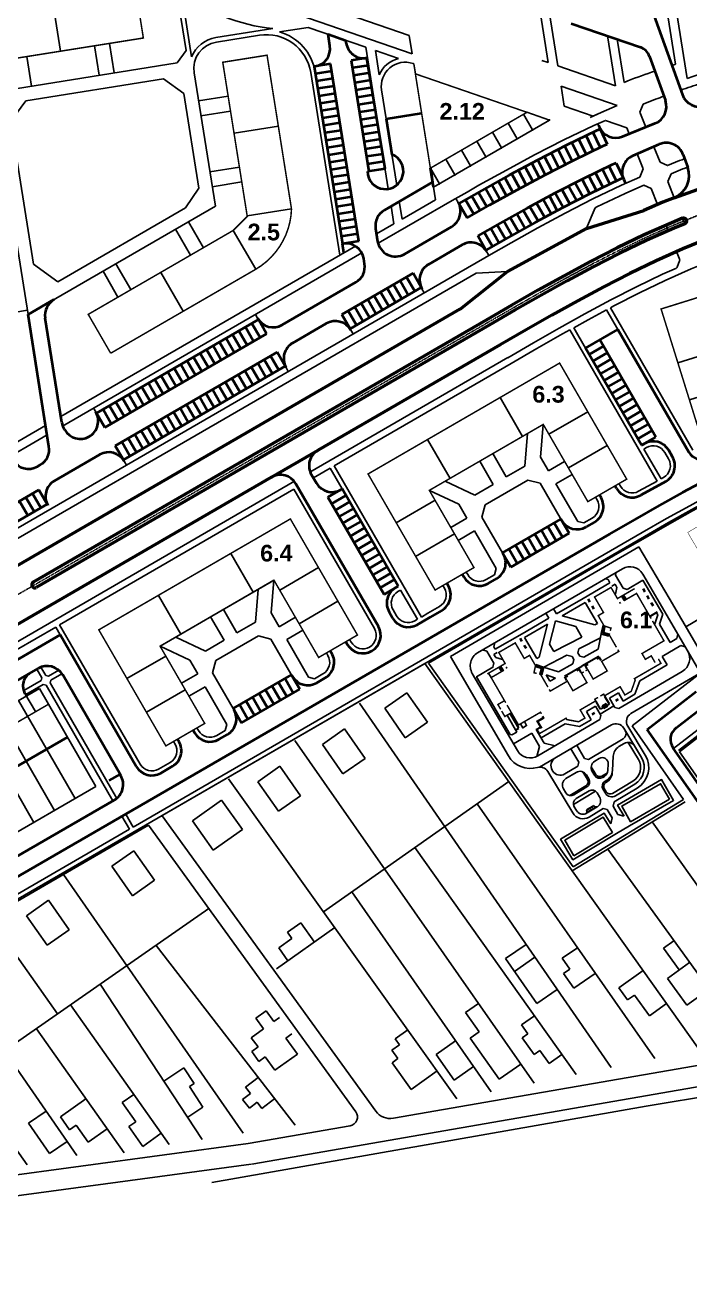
# Model space of a CAD drawing. Header units: millimetres. Extents: x 85680 to 1644304, y -104706 to 909689.
# Drawn here: x 535069 to 757393, y -17186 to 401400 of the extents above; entities that cross this region are included whole.
import ezdxf

# ---------------------------------------------------------------- set-up
doc = ezdxf.new("R2010")
doc.units = ezdxf.units.MM
doc.linetypes.add('DASHED', pattern=[5.5, 4, -1.5])
for name, color, linetype in [('axes', 40, 'DASHED'), ('expl', 7, 'Continuous'), ('new building', 7, 'Continuous'), ('urban planing', 243, 'Continuous')]:
    doc.layers.add(name, color=color, linetype=linetype)
doc.layers.add('road', color=252, linetype='Continuous', lineweight=40)
doc.layers.add('street', color=7, linetype='Continuous', lineweight=50)
doc.styles.add('ПЛОЩАДЬ', font='arialbd.ttf')
doc.linetypes.add('FENCELINE2', pattern='A,0.25,-0.1,[132,ltypeshp.shx,S=0.1,R=0,X=-0.1,Y=0],-0.1,1', length=1.45)

msp = doc.modelspace()

# ---------------------------------------------------------------- linework, layer by layer
at = {"layer": 'axes', "ltscale": 0.0001}
msp.add_line((689716, 301969, 0), (402007, 135553, 0), dxfattribs=at)
at = {"layer": 'axes', "ltscale": 0.0001, "elevation": 0, "flags": 128}
msp.add_lwpolyline([(1079750, 213530), (1074151, 221816), (1068511, 230074), (1062789, 238274), (1056944, 246388), (1050938, 254384), (1044734, 262226), (1038298, 269879), (1031598, 277302, 0.3007138), (760950, 338179), (751674, 334444), (742535, 330387), (733521, 326058), (724618, 321504), (715808, 316774), (707069, 311912), (698380, 306962), (689716, 301969)], format="xyb", dxfattribs=at)
at = {"layer": 'new building'}
for p, q in [((546978, 392675, 0), (544622, 407488, 0)), ((671609, 347236, 0), (710388, 369667, 0)), ((696568, 368604, 0), (699572, 363410, 0)), ((701761, 371608, 0), (704765, 366415, 0)), ((702877, 372254, 0), (710388, 369667, 0)), ((619761, 367625, 0), (604948, 365268, 0)), ((691374, 365600, 0), (694378, 360406, 0)), ((686180, 362596, 0), (689184, 357402, 0)), ((675793, 356588, 0), (678797, 351394, 0)), ((680986, 359592, 0), (683990, 354398, 0)), ((670599, 353583, 0), (673603, 348390, 0)), ((624160, 339973, 0), (609347, 337616, 0)), ((612182, 319794, 0), (604672, 332778, 0)), ((587945, 305774, 0), (580434, 318759, 0)), ((767659, 293060, 0), (753340, 288594, 0)), ((701411, 263969, 0), (693901, 276953, 0)), ((723223, 272195, 0), (710239, 264685, 0)), ((677174, 249949, 0), (669663, 262934, 0)), ((716748, 253432, 0), (729732, 260942, 0)), ((753850, 158601, 0), (868893, 247831, 0)), ((672151, 242654, 0), (659167, 235144, 0)), ((665676, 223891, 0), (678660, 231401, 0)), ((733677, 225679, 0), (499302, 90112, 0)), ((611386, 211897, 0), (603876, 224881, 0)), ((633198, 220123, 0), (620214, 212613, 0)), ((618311, 215902, 0), (580224, 193872, 0)), ((587149, 197877, 0), (579638, 210862, 0)), ((626723, 201360, 0), (639707, 208870, 0)), ((582126, 190582, 0), (569142, 183072, 0)), ((668796, 188150, 0), (580883, 137300, 0)), ((668796, 188150, 0), (760483, 59108, 0)), ((690923, 183389, 0), (690064, 184874, 0)), ((539862, 179767, 0), (371954, 82646, 0)), ((538538, 172070, 0), (535033, 178130, 0)), ((558788, 147047, 0), (539862, 179767, 0)), ((575651, 171819, 0), (588635, 179329, 0)), ((655349, 173137, 0), (662729, 178287, 0)), ((662729, 178287, 0), (669596, 168447, 0)), ((544938, 139036, 0), (526012, 171756, 0)), ((551863, 143041, 0), (532937, 175762, 0)), ((646845, 174876, 0), (731089, 53141, 0)), ((655349, 173137, 0), (662216, 163296, 0)), ((538013, 135030, 0), (519087, 167751, 0)), ((662216, 163296, 0), (669596, 168447, 0)), ((727314, 171225, 0), (727617, 170707, 0)), ((634503, 161079, 0), (641883, 166230, 0)), ((641883, 166230, 0), (648751, 156389, 0)), ((625238, 162378, 0), (705263, 47898, 0)), ((634503, 161079, 0), (641370, 151239, 0)), ((641370, 151239, 0), (648751, 156389, 0)), ((811436, 76394, 0), (753850, 158601, 0)), ((612914, 148592, 0), (620294, 153742, 0)), ((620294, 153742, 0), (627162, 143902, 0)), ((558788, 147047, 0), (489538, 106991, 0)), ((603099, 149572, 0), (679474, 42663, 0)), ((612914, 148592, 0), (619781, 138751, 0)), ((634819, 105171, 0), (696870, 148638, 0)), ((600801, 142467, 0), (591019, 135517, 0)), ((600801, 142467, 0), (607752, 132685, 0)), ((619781, 138751, 0), (627162, 143902, 0)), ((686236, 141189, 0), (745623, 56091, 0)), ((718035, 118850, 0), (755744, 141831, 0)), ((576348, 134099, 0), (498440, 89036, 0)), ((645677, 38364, 0), (576348, 134099, 0)), ((652332, 38552, 0), (580906, 137182, 0)), ((591019, 135517, 0), (597969, 125735, 0)), ((744789, 135154, 0), (790799, 70234, 0)), ((607752, 132685, 0), (597969, 125735, 0)), ((665398, 126591, 0), (719378, 50763, 0)), ((729890, 126075, 0), (776077, 62273, 0)), ((564084, 120347, 0), (571464, 125498, 0)), ((571464, 125498, 0), (578332, 115657, 0)), ((547880, 117633, 0), (607955, 31206, 0)), ((564084, 120347, 0), (570951, 110507, 0)), ((570951, 110507, 0), (578332, 115657, 0)), ((535546, 103840, 0), (542926, 108991, 0)), ((542926, 108991, 0), (549794, 99150, 0)), ((644346, 111845, 0), (690887, 44979, 0)), ((522777, 54915, 0), (596554, 106198, 0)), ((523122, 103312, 0), (545936, 71013, 0)), ((535546, 103840, 0), (542413, 94000, 0)), ((622838, 98315, 0), (627249, 101452, 0)), ((631813, 95032, 0), (627249, 101452, 0)), ((542413, 94000, 0), (549794, 99150, 0)), ((619173, 86046, 0), (638611, 99864, 0)), ((624316, 96237, 0), (622838, 98315, 0)), ((578875, 93909, 0), (625394, 33910, 0)), ((619905, 93101, 0), (624316, 96237, 0)), ((622991, 88760, 0), (619905, 93101, 0)), ((695757, 89494, 0), (702637, 94255, 0)), ((714712, 89632, 0), (719758, 93154, 0)), ((748599, 92979, 0), (752044, 95472, 0)), ((748599, 92979, 0), (753829, 85755, 0)), ((695757, 89494, 0), (706162, 74457, 0)), ((698695, 85247, 0), (705575, 90009, 0)), ((714712, 89632, 0), (717232, 86022, 0)), ((749884, 82899, 0), (757274, 88248, 0)), ((715135, 84559, 0), (717232, 86022, 0)), ((715135, 84559, 0), (718607, 79584, 0)), ((718607, 79584, 0), (725750, 84568, 0)), ((733601, 79792, 0), (741699, 85545, 0)), ((560185, 80918, 0), (594333, 29093, 0)), ((733601, 79792, 0), (736526, 75675, 0)), ((749884, 82899, 0), (756385, 73919, 0)), ((706162, 74457, 0), (713042, 79218, 0)), ((736526, 75675, 0), (738868, 77339, 0)), ((738868, 77339, 0), (743811, 70382, 0)), ((756385, 73919, 0), (763774, 79268, 0)), ((550325, 74064, 0), (583299, 27382, 0)), ((612203, 69592, 0), (615659, 72094, 0)), ((618248, 68519, 0), (615659, 72094, 0)), ((682372, 71501, 0), (686666, 74502, 0)), ((682372, 71501, 0), (686889, 65039, 0)), ((743811, 70382, 0), (749567, 74472, 0)), ((614793, 66017, 0), (612203, 69592, 0)), ((618248, 68519, 0), (620126, 69879, 0)), ((701111, 67355, 0), (705395, 70405, 0)), ((701111, 67355, 0), (703199, 64422, 0)), ((538859, 66094, 0), (568191, 24589, 0)), ((610732, 63076, 0), (614793, 66017, 0)), ((612969, 59987, 0), (610732, 63076, 0)), ((622274, 62960, 0), (624264, 64401, 0)), ((626139, 57622, 0), (622274, 62960, 0)), ((658853, 62698, 0), (663030, 65682, 0)), ((683920, 62963, 0), (686889, 65039, 0)), ((683920, 62963, 0), (693545, 49193, 0)), ((701322, 63086, 0), (703199, 64422, 0)), ((701322, 63086, 0), (705307, 57487, 0)), ((552365, 23707, 0), (528240, 58713, 0)), ((610854, 58456, 0), (612969, 59987, 0)), ((657721, 58916, 0), (660259, 60730, 0)), ((657721, 58916, 0), (659745, 56084, 0)), ((658853, 62698, 0), (660259, 60730, 0)), ((672542, 57457, 0), (679050, 61986, 0)), ((705307, 57487, 0), (707185, 58824, 0)), ((707185, 58824, 0), (710314, 54428, 0)), ((613255, 55141, 0), (610854, 58456, 0)), ((613255, 55141, 0), (615369, 56672, 0)), ((618623, 52179, 0), (615369, 56672, 0)), ((618623, 52179, 0), (626139, 57622, 0)), ((657829, 54715, 0), (659745, 56084, 0)), ((657829, 54715, 0), (664187, 45815, 0)), ((786141, 58379, 0), (658218, 36160, 0)), ((672542, 57457, 0), (678517, 48872, 0)), ((710314, 54428, 0), (714598, 57478, 0)), ((588137, 52978, 0), (581484, 48594, 0)), ((588137, 52978, 0), (591580, 47753, 0)), ((798780, 53469, 0), (610903, 20837, 0)), ((664187, 45815, 0), (672817, 51981, 0)), ((678517, 48872, 0), (685025, 53402, 0)), ((693545, 49193, 0), (700809, 54271, 0)), ((591580, 47753, 0), (590033, 46734, 0)), ((590033, 46734, 0), (594563, 39859, 0)), ((608804, 46533, 0), (613053, 49827, 0)), ((608804, 46533, 0), (610405, 44468, 0)), ((796541, 49177, 0), (742716, 40240, 0)), ((796542, 49176, 0), (742716, 40240, 0)), ((546877, 36650, 0), (555407, 42678, 0)), ((567547, 41397, 0), (571452, 44155, 0)), ((607833, 42473, 0), (610405, 44468, 0)), ((607833, 42473, 0), (610123, 39520, 0)), ((614287, 39461, 0), (618536, 42755, 0)), ((521483, 40751, 0), (535796, 20629, 0)), ((536277, 34545, 0), (542120, 38572, 0)), ((567547, 41397, 0), (572060, 35008, 0)), ((594563, 39859, 0), (589457, 36495, 0)), ((742716, 40240, 0), (597507, 14686, 0)), ((742716, 40240, 0), (597507, 14687, 0)), ((610123, 39520, 0), (612695, 41514, 0)), ((612695, 41514, 0), (614287, 39461, 0)), ((543270, 24398, 0), (536277, 34545, 0)), ((546877, 36650, 0), (549959, 32290, 0)), ((549959, 32290, 0), (552132, 33826, 0)), ((552132, 33826, 0), (556134, 28164, 0)), ((569770, 33390, 0), (572060, 35008, 0)), ((643761, 33649, 0), (609706, 27734, 0)), ((556134, 28164, 0), (562490, 32655, 0)), ((569770, 33390, 0), (574440, 26778, 0)), ((574440, 26778, 0), (580635, 31154, 0)), ((609706, 27734, 0), (276505, -17186, 0)), ((543270, 24398, 0), (549113, 28425, 0)), ((610641, 20796, 0), (517253, 8207, 0))]:
    msp.add_line(p, q, dxfattribs=at)
at = {"layer": 'new building', "linetype": 'FENCELINE2'}
for p, q in [((738043, 167222, 0), (853273, 256597, 0)), ((733927, 225246, 0), (669956, 188244, 0)), ((669956, 188244, 0), (718310, 120189, 0)), ((755229, 142688, 0), (738043, 167222, 0)), ((718310, 120189, 0), (755229, 142688, 0))]:
    msp.add_line(p, q, dxfattribs=at)
at = {"layer": 'new building', "lineweight": 30, "ltscale": 500}
for p, q in [((735511, 209180, 0), (734652, 210665, 0)), ((735770, 209330, 0), (734911, 210815, 0)), ((736030, 209480, 0), (735171, 210965, 0)), ((746435, 205202, 250), (744227, 203925, 250)), ((728333, 200747, 0), (727740, 198051, 0)), ((727784, 198039, 0), (730297, 197351, 0)), ((728626, 200682, 0), (728095, 198265, 0)), ((728095, 198265, 0), (730376, 197640, 0)), ((728855, 200327, 0), (728449, 198479, 0)), ((728449, 198479, 0), (730455, 197930, 0)), ((726919, 190478, 0), (721185, 187161, 0)), ((727746, 189048, 0), (727047, 190255, 0)), ((694435, 185421, 0), (693577, 186906, 0)), ((694695, 185571, 0), (693836, 187056, 0)), ((694955, 185722, 0), (694096, 187206, 0)), ((705754, 187452, 0), (708114, 186707, 0)), ((705844, 187738, 0), (708476, 186908, 0)), ((705948, 187077, 0), (707752, 186507, 0)), ((707752, 186507, 0), (707227, 184494, 0)), ((708114, 186707, 0), (707518, 184419, 0)), ((708465, 186864, 0), (707808, 184343, 0)), ((715450, 183844, 0), (721185, 187161, 0)), ((721038, 185115, 0), (720317, 186362, 0)), ((723031, 186268, 0), (722309, 187515, 0)), ((716277, 182414, 0), (715579, 183622, 0)), ((730465, 174499, 0), (728967, 177089, 0)), ((730465, 174499, 0), (728967, 177089, 0)), ((727533, 172803, 0), (726035, 175393, 0)), ((727533, 172803, 0), (726035, 175393, 0)), ((729326, 174592, 0), (728027, 173840, 0)), ((728478, 173061, 0), (728027, 173840, 0)), ((729476, 174332, 0), (728178, 173581, 0)), ((729627, 174072, 0), (728328, 173321, 0)), ((729777, 173813, 0), (728478, 173061, 0)), ((729777, 173813, 0), (729326, 174592, 0)), ((700133, 166459, 0), (697265, 171417, 0)), ((699095, 165858, 0), (700133, 166459, 0)), ((706019, 166039, 0), (707374, 166823, 0))]:
    msp.add_line(p, q, dxfattribs=at)
at = {"layer": 'new building', "const_width": 500, "elevation": 0, "flags": 128}
for points in [[(519326, 388277), (574631, 397072), (572274, 411886), (516969, 403091)], [(766528, 296688), (808366, 309737), (817405, 281341), (831725, 285807), (818385, 328575), (747742, 306541), (761082, 263773), (775401, 268239)], [(685169, 220148), (670249, 245944), (708336, 267974), (723257, 242179), (736241, 249689), (713810, 288469), (649754, 251418), (672185, 212638)], [(580224, 193872), (618311, 215902), (633232, 190107), (646216, 197617), (623785, 236397), (559729, 199346), (582160, 160566), (595144, 168076)]]:
    msp.add_lwpolyline(points, close=True, dxfattribs=at)
msp.add_lwpolyline([(563707, 291755), (612182, 319794, 0.2582139), (624160, 339973), (615991, 391327), (601177, 388970), (609369, 337476), (604672, 332778), (556197, 304739), (563707, 291755)], format="xyb", dxfattribs=at)
at = {"layer": 'new building', "const_width": 500, "elevation": 0}
for points in [[(665585, 385098), (670599, 353583), (702877, 372254)], [(549325, 163407), (480075, 123352), (473666, 134432), (542916, 174487)]]:
    msp.add_lwpolyline(points, close=True, dxfattribs=at)
at = {"layer": 'new building', "linetype": 'FENCELINE2', "elevation": 0, "flags": 128}
msp.add_lwpolyline([(853273, 265986, 0.0944784), (793121, 255674), (786184, 252881), (779675, 249992), (772856, 246717), (765727, 243070), (758283, 239073), (750512, 234749), (742399, 230128), (733927, 225246)], format="xyb", dxfattribs=at)
at = {"layer": 'new building', "ltscale": 500, "const_width": 500, "elevation": 0}
for points in [[(733267, 209580), (730999, 213502), (725485, 210313), (728490, 205119), (726699, 204083), (728685, 200649), (730990, 199921), (730917, 199642), (730752, 199009)], [(744400, 203115), (739543, 211512), (735288, 209051)], [(734282, 208469), (734003, 208308), (733838, 208593)], [(745748, 188396), (744452, 190637), (742481, 189497), (741359, 191436), (748700, 195682), (744850, 202337)], [(730524, 198133), (730405, 197676), (732807, 193523)], [(695726, 187866), (693458, 191787), (698972, 194976), (701976, 189783), (703767, 190819), (705753, 187384), (705235, 185024), (705513, 184948), (706144, 184775)], [(733263, 192735), (733606, 192142), (728597, 189245), (727867, 188822)], [(727737, 189047), (729721, 185617), (725036, 182907), (723205, 186073), (722492, 185660)], [(727443, 177224), (728546, 177862), (728858, 177322), (734052, 180326), (735637, 177586), (737765, 178817), (739093, 182572), (738823, 183038), (747690, 188166), (746833, 189647)], [(695780, 174992), (690923, 183389), (695177, 185850)], [(695834, 186526), (696113, 186687), (695948, 186973)], [(707017, 184536), (707473, 184412), (709889, 180234)], [(710344, 179447), (710674, 178877), (716413, 182197), (718267, 178992), (722952, 181701), (721120, 184867), (721882, 185307)], [(726675, 176780), (725575, 176143), (725887, 175603), (720694, 172599), (722278, 169859), (720150, 168628), (716233, 169350), (715964, 169815), (707097, 164687), (706241, 166167)], [(697701, 171670), (695494, 170393), (694432, 172228)], [(707719, 171288), (707420, 171805), (700079, 167559), (696229, 174214)], [(707644, 166356), (706220, 168819), (706391, 168918), (708191, 169959), (707952, 170373)]]:
    msp.add_lwpolyline(points, dxfattribs=at)
at = {"layer": 'new building', "ltscale": 500, "elevation": 0}
for points in [[(723817, 208553), (723216, 209592)], [(724039, 208682), (723438, 209720)], [(742223, 211972), (741622, 213011)], [(742444, 212100), (741844, 213139)], [(743580, 209625), (742979, 210664)], [(743802, 209753), (743201, 210792)], [(725175, 206207), (724574, 207245)], [(725396, 206335), (724795, 207373)], [(744929, 207293), (744328, 208332)], [(745151, 207421), (744550, 208460)], [(745667, 201312), (746636, 204343), (746213, 205073)], [(701107, 195417), (700506, 196456)], [(701328, 195545), (700727, 196584)], [(702464, 193070), (701863, 194109)], [(702686, 193199), (702085, 194237)], [(727047, 190255), (726182, 189755)], [(727176, 190034), (726310, 189533)], [(719451, 185862), (720317, 186362)], [(719579, 185640), (720445, 186141)], [(723175, 188016), (722309, 187515)], [(723303, 187794), (722438, 187293)], [(715579, 183622), (716445, 184122)], [(715707, 183400), (716573, 183901)], [(733327, 176279), (732463, 175777)], [(733456, 176058), (732591, 175555)], [(724568, 171189), (725433, 171691)], [(728350, 173276), (727533, 172803)], [(730465, 174499), (729648, 174027)], [(702140, 168455), (702783, 167343), (701484, 166592), (700841, 167704)], [(707866, 166484), (706570, 168725), (708541, 169866), (708174, 170501)], [(724697, 170968), (725561, 171470)]]:
    msp.add_lwpolyline(points, dxfattribs=at)
at = {"layer": 'new building', "lineweight": 30, "ltscale": 500, "const_width": 500, "flags": 128}
for points, elevation in [([(738903, 213124), (733144, 209793)], 0), ([(689623, 184619), (695382, 187950)], 0), ([(694098, 172806), (693178, 174397), (695385, 175674)], 250)]:
    msp.add_lwpolyline(points, dxfattribs=dict(at, elevation=elevation))
at = {"layer": 'new building'}
for centre in [(710388, 369667, 0), (704765, 366415, 0), (694378, 360406, 0), (699572, 363410, 0), (689184, 357402, 0), (683990, 354398, 0), (673603, 348390, 0), (678797, 351394, 0)]:
    msp.add_circle(centre, 130, dxfattribs=at)
for centre, radius, start, end in [((643248, 36604, 0), 3000, 279.8535, 35.91142), ((657192, 42071, 0), 6000, 215.91142, 279.8535)]:
    msp.add_arc(centre, radius, start, end, dxfattribs=at)
at = {"layer": 'road'}
for p, q in [((742446, 412742, 0), (754868, 378082, 0)), ((717632, 401957, 0), (740810, 393974, 0)), ((637006, 394481, 0), (636395, 398325, 0)), ((636395, 398325, 0), (642287, 396295, 0)), ((642438, 395345, 0), (642287, 396295, 0)), ((649553, 390401, 0), (644121, 389537, 0)), ((644121, 389537, 0), (650013, 352503, 0)), ((655445, 353367, 0), (649306, 390362, 0)), ((743888, 390934, 0), (749182, 376162, 0)), ((637208, 388437, 0), (631776, 387573, 0)), ((631776, 387573, 0), (641203, 328318, 0)), ((637601, 385968, 0), (632169, 385104, 0)), ((646635, 329183, 0), (637208, 388437, 0)), ((649946, 387932, 0), (644514, 387068, 0)), ((650338, 385463, 0), (644907, 384599, 0)), ((637994, 383500, 0), (632562, 382635, 0)), ((638386, 381031, 0), (632955, 380166, 0)), ((650731, 382994, 0), (645300, 382130, 0)), ((638779, 378562, 0), (633348, 377698, 0)), ((651124, 380526, 0), (645692, 379661, 0)), ((651517, 378057, 0), (646085, 377192, 0)), ((639172, 376093, 0), (633740, 375229, 0)), ((639565, 373624, 0), (634133, 372760, 0)), ((651910, 375588, 0), (646478, 374724, 0)), ((652302, 373119, 0), (646871, 372255, 0)), ((651910, 375588, 0), (651663, 375548, 0)), ((639958, 371155, 0), (634526, 370291, 0)), ((640350, 368686, 0), (634919, 367822, 0)), ((652695, 370650, 0), (647263, 369786, 0)), ((655827, 370055, 0), (667678, 371940, 0)), ((655827, 370055, 0), (657713, 358204, 0)), ((734853, 364164, 0), (745780, 368574, 0)), ((640743, 366217, 0), (635311, 365353, 0)), ((653088, 368181, 0), (647656, 367317, 0)), ((653481, 365712, 0), (648049, 364848, 0)), ((726072, 366023, 0), (716085, 361226, 0)), ((722635, 364372, 0), (725055, 359433, 0)), ((727387, 360553, 0), (725013, 365514, 0)), ((727409, 366616, 0), (726072, 366023, 0)), ((726826, 367994, 0), (727082, 367389, 0)), ((727409, 366616, 0), (729738, 361633, 0)), ((641136, 363748, 0), (635704, 362884, 0)), ((641529, 361279, 0), (636097, 360415, 0)), ((653873, 363243, 0), (648442, 362379, 0)), ((654266, 360774, 0), (648835, 359910, 0)), ((716085, 361226, 0), (706396, 356270, 0)), ((718060, 356059, 0), (715506, 360930, 0)), ((717879, 362087, 0), (720389, 357192, 0)), ((718528, 356298, 0), (728379, 361029, 0)), ((722722, 358312, 0), (720257, 363230, 0)), ((728379, 361029, 0), (729738, 361633, 0)), ((738353, 357783, 0), (747120, 361552, 0)), ((641921, 358810, 0), (636490, 357946, 0)), ((642314, 356341, 0), (636883, 355477, 0)), ((654659, 358305, 0), (649227, 357441, 0)), ((655052, 355836, 0), (649620, 354972, 0)), ((706396, 356270, 0), (696981, 351215, 0)), ((709002, 351426, 0), (706497, 356322, 0)), ((711277, 352589, 0), (708773, 357486, 0)), ((708949, 351399, 0), (718528, 356298, 0)), ((713551, 353753, 0), (711047, 358649, 0)), ((715825, 354915, 0), (713320, 359812, 0)), ((755138, 358064, 0), (756656, 353827, 0)), ((642707, 353872, 0), (637275, 353008, 0)), ((655445, 353367, 0), (649569, 352432, 0)), ((671609, 347236, 0), (670599, 353583, 0)), ((670599, 353583, 0), (671344, 348902, 0)), ((700461, 346841, 0), (697859, 351687, 0)), ((702665, 348024, 0), (700063, 352870, 0)), ((704869, 349208, 0), (702267, 354053, 0)), ((707072, 350391, 0), (704470, 355237, 0)), ((728324, 347136, 0), (725859, 352053, 0)), ((728134, 353146, 0), (730553, 348206, 0)), ((732782, 349277, 0), (730408, 354238, 0)), ((732702, 355289, 0), (735031, 350306, 0)), ((643100, 351403, 0), (637668, 350539, 0)), ((643493, 348934, 0), (638061, 348070, 0)), ((655209, 339569, 0), (671344, 348902, 0)), ((696981, 351215, 0), (687814, 346114, 0)), ((693847, 343177, 0), (691172, 347983, 0)), ((696032, 344393, 0), (693357, 349199, 0)), ((698216, 345609, 0), (695542, 350415, 0)), ((699619, 346389, 0), (708949, 351399, 0)), ((719458, 342734, 0), (716814, 347559, 0)), ((719063, 348709, 0), (721662, 343861, 0)), ((723866, 344988, 0), (721311, 349859, 0)), ((723584, 350960, 0), (726094, 346065, 0)), ((735239, 349837, 0), (735842, 348478, 0)), ((643885, 346465, 0), (638454, 345601, 0)), ((644278, 343996, 0), (638846, 343132, 0)), ((687814, 346114, 0), (680153, 341751, 0)), ((687252, 339465, 0), (684498, 344226, 0)), ((689448, 340715, 0), (686726, 345494, 0)), ((691662, 341961, 0), (688988, 346767, 0)), ((690512, 341321, 0), (699619, 346389, 0)), ((710384, 344224, 0), (712986, 339378, 0)), ((715047, 340477, 0), (712313, 345257, 0)), ((714564, 346408, 0), (717253, 341606, 0)), ((644671, 341527, 0), (639239, 340663, 0)), ((645064, 339058, 0), (639632, 338194, 0)), ((680162, 341737, 0), (682916, 336976, 0)), ((682326, 342988, 0), (685080, 338227, 0)), ((682907, 336990, 0), (690512, 341321, 0)), ((704417, 334754, 0), (701663, 339516, 0)), ((706611, 335955, 0), (703855, 340718, 0)), ((708814, 337138, 0), (706059, 341902, 0)), ((711018, 338322, 0), (708263, 343085, 0)), ((645457, 336589, 0), (640025, 335725, 0)), ((697863, 331107, 0), (695108, 335868, 0)), ((700048, 332323, 0), (697293, 337084, 0)), ((702232, 333538, 0), (699478, 338300, 0)), ((645849, 334120, 0), (640418, 333256, 0)), ((646242, 331652, 0), (640810, 330787, 0)), ((652287, 333433, 0), (652973, 329122, 0)), ((661903, 324871, 0), (677700, 334009, 0)), ((689166, 326169, 0), (686444, 330948, 0)), ((691339, 327407, 0), (688585, 332168, 0)), ((693511, 328644, 0), (690757, 333405, 0)), ((695683, 329882, 0), (692929, 334643, 0)), ((646635, 329183, 0), (641203, 328318, 0)), ((641683, 325305, 0), (641203, 328318, 0)), ((681202, 327948, 0), (669983, 321458, 0)), ((648597, 321621, 0), (648318, 323375, 0)), ((648597, 321621, 0), (648318, 323375, 0)), ((689166, 326169, 0), (689157, 326185, 0)), ((664789, 318454, 0), (640984, 304685, 0)), ((667543, 313693, 0), (664789, 318454, 0)), ((621032, 301231, 0), (645676, 315485, 0)), ((661051, 309938, 0), (658297, 314699, 0)), ((663215, 311189, 0), (660461, 315950, 0)), ((665379, 312441, 0), (662625, 317202, 0)), ((643738, 299924, 0), (667543, 313693, 0)), ((654558, 306182, 0), (651805, 310943, 0)), ((656722, 307434, 0), (653969, 312195, 0)), ((658886, 308686, 0), (656133, 313447, 0)), ((536067, 304648, 0), (544736, 309663, 0)), ((645902, 301176, 0), (643148, 305936, 0)), ((648066, 302427, 0), (645312, 307188, 0)), ((650230, 303679, 0), (647476, 308440, 0)), ((652394, 304931, 0), (649640, 309692, 0)), ((543077, 260586, 0), (536067, 304648, 0)), ((547371, 268600, 0), (541815, 303526, 0)), ((613085, 302988, 0), (558983, 271694, 0)), ((613675, 296975, 0), (610921, 301736, 0)), ((615839, 298227, 0), (613085, 302988, 0)), ((635790, 301681, 0), (624537, 295172, 0)), ((643738, 299924, 0), (640984, 304685, 0)), ((561737, 266933, 0), (615839, 298227, 0)), ((607182, 293220, 0), (604429, 297981, 0)), ((609347, 294471, 0), (606593, 299232, 0)), ((611511, 295723, 0), (608757, 300484, 0)), ((722466, 293476, 0), (733286, 299735, 0)), ((757042, 258665, 0), (733286, 299735, 0)), ((600690, 289465, 0), (597936, 294225, 0)), ((602854, 290716, 0), (600101, 295477, 0)), ((605018, 291968, 0), (602265, 296729, 0)), ((741242, 261015, 0), (722466, 293476, 0)), ((723718, 291312, 0), (728479, 294066, 0)), ((746003, 263769, 0), (727227, 296230, 0)), ((619344, 292167, 0), (565242, 260874, 0)), ((592034, 284458, 0), (589280, 289219, 0)), ((594198, 285709, 0), (591444, 290470, 0)), ((596362, 286961, 0), (593608, 291722, 0)), ((598526, 288213, 0), (595772, 292974, 0)), ((617769, 284903, 0), (615015, 289664, 0)), ((619933, 286155, 0), (617180, 290916, 0)), ((622097, 287406, 0), (619344, 292167, 0)), ((724970, 289148, 0), (729731, 291902, 0)), ((726221, 286984, 0), (730982, 289738, 0)), ((622097, 287406, 0), (567996, 256113, 0)), ((585542, 280702, 0), (582788, 285463, 0)), ((587706, 281954, 0), (584952, 286715, 0)), ((589870, 283206, 0), (587116, 287967, 0)), ((609113, 279896, 0), (606359, 284657, 0)), ((611277, 281148, 0), (608523, 285909, 0)), ((613441, 282399, 0), (610687, 287160, 0)), ((615605, 283651, 0), (612851, 288412, 0)), ((727473, 284820, 0), (732234, 287574, 0)), ((728725, 282656, 0), (733486, 285410, 0)), ((576886, 275695, 0), (574132, 280456, 0)), ((579050, 276947, 0), (576296, 281708, 0)), ((581214, 278199, 0), (578460, 282960, 0)), ((583378, 279451, 0), (580624, 284212, 0)), ((602621, 276141, 0), (599867, 280902, 0)), ((604785, 277393, 0), (602031, 282153, 0)), ((606949, 278644, 0), (604195, 283405, 0)), ((729977, 280492, 0), (734738, 283246, 0)), ((731228, 278328, 0), (735989, 281081, 0)), ((570393, 271940, 0), (567640, 276701, 0)), ((572558, 273192, 0), (569804, 277953, 0)), ((574722, 274444, 0), (571968, 279205, 0)), ((596129, 272386, 0), (593375, 277146, 0)), ((598293, 273637, 0), (595539, 278398, 0)), ((600457, 274889, 0), (597703, 279650, 0)), ((732480, 276164, 0), (737241, 278917, 0)), ((733732, 274000, 0), (738493, 276753, 0)), ((563901, 268185, 0), (561147, 272946, 0)), ((566065, 269437, 0), (563312, 274198, 0)), ((568229, 270689, 0), (565476, 275449, 0)), ((587472, 267379, 0), (584719, 272140, 0)), ((589637, 268630, 0), (586883, 273391, 0)), ((591801, 269882, 0), (589047, 274643, 0)), ((593965, 271134, 0), (591211, 275895, 0)), ((734984, 271835, 0), (739744, 274589, 0)), ((736235, 269671, 0), (740996, 272425, 0)), ((561737, 266933, 0), (558983, 271694, 0)), ((580980, 263623, 0), (578226, 268384, 0)), ((583144, 264875, 0), (580391, 269636, 0)), ((585308, 266127, 0), (582555, 270888, 0)), ((737487, 267507, 0), (742248, 270261, 0)), ((738739, 265343, 0), (743500, 268097, 0)), ((548346, 266119, 0), (548103, 266539, 0)), ((574488, 259868, 0), (571734, 264629, 0)), ((576652, 261120, 0), (573898, 265881, 0)), ((578816, 262372, 0), (576062, 267133, 0)), ((739990, 263179, 0), (744751, 265933, 0)), ((741242, 261015, 0), (746003, 263769, 0)), ((567996, 256113, 0), (565242, 260874, 0)), ((570160, 257365, 0), (567406, 262126, 0)), ((572324, 258616, 0), (569570, 263377, 0)), ((741242, 261015, 0), (742108, 261516, 0)), ((560048, 257870, 0), (544900, 249108, 0)), ((751546, 257182, 0), (750306, 259326, 0)), ((539231, 253915, 0), (540155, 254450, 0)), ((632467, 248350, 0), (630840, 251163, 0)), ((653209, 200507, 0), (625646, 248159, 0)), ((732856, 246554, 0), (732346, 247436, 0)), ((749270, 248935, 0), (740967, 244315, 0)), ((752801, 166646, 0), (859325, 249269, 0)), ((762478, 249271, 0), (754925, 245215, 0)), ((539706, 246103, 0), (485605, 214810, 0)), ((538132, 238839, 0), (535378, 243600, 0)), ((540296, 240091, 0), (537542, 244852, 0)), ((539706, 246103, 0), (542460, 241343, 0)), ((540982, 243897, 0), (540857, 244114, 0)), ((641097, 246411, 0), (636337, 243657, 0)), ((655113, 211196, 0), (636337, 243657, 0)), ((642349, 244247, 0), (637588, 241493, 0)), ((641097, 246411, 0), (640665, 246160, 0)), ((659874, 213950, 0), (641097, 246411, 0)), ((727152, 244432, 0), (727653, 243566, 0)), ((754925, 245215, 0), (747077, 240849, 0)), ((542460, 241343, 0), (488359, 210049, 0)), ((535968, 237587, 0), (533214, 242348, 0)), ((643601, 242083, 0), (638840, 239329, 0)), ((644853, 239919, 0), (640092, 237165, 0)), ((747077, 240849, 0), (738920, 236202, 0)), ((646104, 237755, 0), (641344, 235001, 0)), ((647356, 235591, 0), (642595, 232837, 0)), ((694725, 225098, 0), (714202, 236363, 0)), ((712037, 235112, 0), (714791, 230351, 0)), ((714202, 236363, 0), (714452, 235931, 0)), ((714452, 235931, 0), (716955, 231603, 0)), ((725463, 235368, 0), (722650, 233741, 0)), ((738920, 236202, 0), (730432, 231311, 0)), ((730490, 231344, 0), (509032, 103249, 0)), ((648608, 233426, 0), (643847, 230673, 0)), ((649860, 231262, 0), (645099, 228509, 0)), ((697479, 220337, 0), (716955, 231603, 0)), ((705545, 231357, 0), (708299, 226596, 0)), ((707709, 232608, 0), (710463, 227847, 0)), ((709873, 233860, 0), (712627, 229099, 0)), ((651111, 229098, 0), (646350, 226345, 0)), ((652363, 226934, 0), (647602, 224180, 0)), ((696889, 226350, 0), (699643, 221589, 0)), ((699053, 227601, 0), (701807, 222840, 0)), ((701217, 228853, 0), (703971, 224092, 0)), ((703381, 230105, 0), (706135, 225344, 0)), ((653615, 224770, 0), (648854, 222016, 0)), ((654867, 222606, 0), (650106, 219852, 0)), ((694725, 225098, 0), (694975, 224665, 0)), ((694975, 224665, 0), (697479, 220337, 0)), ((656118, 220442, 0), (651357, 217688, 0)), ((657370, 218278, 0), (652609, 215524, 0)), ((681274, 217895, 0), (681775, 217029, 0)), ((658622, 216114, 0), (653861, 213360, 0)), ((659874, 213950, 0), (655113, 211196, 0)), ((659874, 213950, 0), (659008, 213449, 0)), ((676080, 214891, 0), (676581, 214025, 0)), ((689973, 214840, 0), (692786, 216467, 0)), ((657970, 203260, 0), (656818, 205251, 0)), ((674391, 205827, 0), (670496, 203574, 0)), ((666168, 201071, 0), (670496, 203574, 0)), ((453086, 143437, 0), (546838, 197665, 0)), ((572273, 153692, 0), (546838, 197665, 0)), ((642321, 195364, 0), (642822, 194498, 0)), ((637127, 192360, 0), (637628, 191494, 0)), ((467675, 144944, 0), (539455, 186463, 0)), ((567079, 150687, 0), (547652, 184274, 0)), ((567079, 150687, 0), (547652, 184274, 0)), ((604700, 173026, 0), (624177, 184291, 0)), ((624177, 184291, 0), (624427, 183858, 0)), ((617684, 180536, 0), (620438, 175775, 0)), ((619849, 181788, 0), (622602, 177027, 0)), ((622013, 183040, 0), (624766, 178279, 0)), ((624427, 183858, 0), (626930, 179530, 0)), ((632625, 181669, 0), (635438, 183296, 0)), ((607454, 168265, 0), (626930, 179530, 0)), ((611192, 176781, 0), (613946, 172020, 0)), ((613356, 178033, 0), (616110, 173272, 0)), ((615520, 179284, 0), (618274, 174523, 0)), ((743110, 166090, 0), (759494, 178798, 0)), ((604700, 173026, 0), (604950, 172593, 0)), ((604950, 172593, 0), (607454, 168265, 0)), ((606864, 174277, 0), (609618, 169516, 0)), ((609028, 175529, 0), (611782, 170768, 0)), ((549275, 163494, 0), (480025, 123438, 0)), ((591249, 165823, 0), (591750, 164957, 0)), ((599948, 162768, 0), (602761, 164395, 0)), ((805790, 76611, 0), (743110, 166090, 0)), ((586055, 162819, 0), (586556, 161953, 0)), ((808629, 78658, 0), (751771, 159826, 0)), ((566829, 151120, 0), (563113, 148971, 0)), ((580471, 151502, 0), (584366, 153755, 0)), ((564890, 142490, 0), (506027, 108442, 0))]:
    msp.add_line(p, q, dxfattribs=at)
at = {"layer": 'road', "elevation": 0, "flags": 128}
for points in [[(732702, 355289), (731315, 354674), (721638, 350026), (712199, 345198), (702976, 340246), (693946, 335222), (686412, 330930)], [(735031, 350306), (733622, 349680), (724081, 345098), (714752, 340327), (705615, 335420), (696644, 330429), (689166, 326169)]]:
    msp.add_lwpolyline(points, dxfattribs=at)
at = {"layer": 'road'}
for centre, radius, start, end in [((631081, 393538, 0), 6000, 279.03927, 9.03927), ((648363, 396288, 0), 6000, 189.03927, 279.03927), ((739181, 389247, 0), 5000, 19.71759, 70.99511), ((760516, 380106, 0), 6000, 199.71759, 288.0196), ((743534, 374138, 0), 6000, 291.97768, 19.71759), ((732607, 369728, 0), 6000, 202.94426, 291.97768), ((749489, 356040, 0), 6000, 19.71759, 113.26076), ((655566, 352601, 0), 6000, 181.61112, 69.03927), ((740723, 352271, 0), 6000, 113.26076, 203.93617), ((749125, 351128, 0), 8000, 292.21794, 19.71759), ((658213, 334376, 0), 6000, 120.04596, 189.03927), ((674696, 339203, 0), 6000, 300.04596, 29.66577), ((642393, 322432, 0), 6000, 9.03927, 99.03927), ((658899, 330065, 0), 6000, 189.03927, 300.04596), ((684207, 322754, 0), 6000, 29.66577, 120.04596), ((642672, 320679, 0), 6000, 300.04596, 9.03927), ((672987, 316264, 0), 6000, 120.04596, 210.04596), ((547740, 304469, 0), 6000, 120.04596, 189.03927), ((618028, 306425, 0), 6000, 210.04596, 300.04596), ((638795, 296487, 0), 6000, 30.04596, 120.04596), ((627542, 289978, 0), 6000, 120.04596, 210.04596), ((553539, 269123, 0), 6000, 300.04596, 30.04596), ((553296, 269543, 0), 6000, 189.03927, 210.04596), ((553539, 269123, 0), 6000, 210.04596, 300.04596), ((537151, 259644, 0), 6000, 300.04596, 9.03927), ((745112, 256322, 0), 6000, 30.04596, 120.04596), ((761370, 261168, 0), 5000, 210.04596, 17.32328), ((536227, 259109, 0), 6000, 210.04596, 300.04596), ((563053, 252676, 0), 6000, 30.04596, 120.04596), ((636033, 254167, 0), 6000, 120.04596, 210.04596), ((746352, 254178, 0), 6000, 299.09282, 30.04596), ((620452, 245155, 0), 6000, 30.04596, 120.04596), ((547904, 243914, 0), 6000, 120.04596, 210.04596), ((637661, 251354, 0), 6000, 210.04596, 300.04596), ((722459, 240562, 0), 6000, 300.04596, 30.04596), ((738050, 249558, 0), 6000, 210.04596, 299.09282), ((719646, 238935, 0), 6000, 210.04596, 300.04596), ((689782, 221661, 0), 6000, 300.04596, 30.04596), ((671387, 211021, 0), 6000, 300.04596, 30.04596), ((686968, 220034, 0), 6000, 210.04596, 300.04596), ((662012, 208255), 6000, 120.04596, 210.04596), ((663164, 206265, 0), 6000, 210.04596, 300.04596), ((648015, 197502, 0), 6000, 210.04596, 30.04596), ((632434, 188490, 0), 6000, 300.04596, 30.04596), ((539361, 180633, 0), 5000, 120.04596, 210.04596), ((542459, 181269, 0), 6000, 30.04596, 120.04596), ((629621, 186863, 0), 6000, 210.04596, 300.04596), ((599757, 169589, 0), 6000, 300.04596, 30.04596), ((596943, 167961, 0), 6000, 210.04596, 300.04596), ((755866, 162695, 0), 5000, 127.79801, 215.01132), ((581362, 158949, 0), 6000, 300.04596, 30.04596), ((577467, 156696, 0), 6000, 210.04596, 300.04596), ((561886, 147683, 0), 6000, 300.04596, 30.04596)]:
    msp.add_arc(centre, radius, start, end, dxfattribs=at)
at = {"layer": 'street'}
for p, q in [((752150, 343722, 0), (773147, 351260, 0)), ((722781, 333485, 0), (742014, 339452, 0)), ((696365, 319053, 0), (722781, 333485, 0)), ((680510, 306479, 0), (696365, 319053, 0)), ((680444, 306426, 0), (472020, 185869, 0)), ((689215, 302835, 0), (537815, 215262, 0)), ((690216, 301104, 0), (538816, 213531, 0)), ((693960, 294605, 0), (633029, 259361, 0)), ((617448, 250349, 0), (633029, 259361, 0)), ((617448, 250349, 0), (441023, 148301, 0))]:
    msp.add_line(p, q, dxfattribs=at)
at = {"layer": 'street', "elevation": 0, "flags": 128}
for points in [[(752150, 343722), (748362, 342274), (741987, 339444)], [(754925, 336831), (751284, 335365), (742115, 331295), (733077, 326954), (724154, 322390), (715328, 317651), (706579, 312783), (697883, 307830), (689216, 302836)], [(755672, 334976), (752064, 333523), (742954, 329479), (733965, 325162), (725082, 320619), (716287, 315896), (707560, 311040), (698877, 306095), (690215, 301103)]]:
    msp.add_lwpolyline(points, dxfattribs=at)
msp.add_lwpolyline([(789035, 338229, 0.0270059), (764046, 330262), (754987, 326615), (746100, 322670), (737297, 318442), (728564, 313975), (719885, 309315), (711239, 304505), (702606, 299587), (693960, 294605)], format="xyb", dxfattribs=at)
at = {"layer": 'street'}
for centre, start, end in [((755298, 335903, 0), 291.93074, 111.93074), ((538315, 214396, 0), 120.04596, 300.04596)]:
    msp.add_arc(centre, 1000, start, end, dxfattribs=at)
at = {"layer": 'urban planing'}
for p, q in [((709998, 388839, 0), (683741, 553883, 0)), ((713211, 387732, 0), (686704, 554355, 0)), ((756409, 383534, 0), (742836, 468858, 0)), ((743132, 447898, 0), (752609, 388330, 0)), ((584737, 419290, 0), (664517, 391812, 0)), ((588910, 392884, 0), (585241, 415943, 0)), ((590766, 390765, 0), (587216, 413079, 0)), ((598854, 397208, 0), (617934, 400243, 0)), ((599090, 395726, 0), (613409, 398005, 0)), ((620198, 399084, 0), (629705, 400597, 0)), ((629699, 400631, 0), (648982, 393989, 0)), ((664517, 391812, 0), (663538, 397966, 0)), ((732494, 381090, 0), (729844, 397751, 0)), ((559905, 384606, 0), (558335, 394482, 0)), ((564843, 385392, 0), (563273, 395267, 0)), ((656509, 346675, 0), (648982, 393989, 0)), ((735346, 382263, 0), (733058, 396644, 0)), ((537191, 380992, 0), (535620, 390868, 0)), ((588910, 392884, 0), (585902, 388739, 0)), ((652196, 392882, 0), (659951, 390211, 0)), ((653485, 384782, 0), (652196, 392882, 0)), ((707855, 389577, 0), (709998, 388839, 0)), ((499913, 375064, 0), (585902, 388739, 0)), ((598702, 340878, 0), (591615, 385424, 0)), ((640292, 324501, 0), (630580, 385547, 0)), ((641203, 328318, 0), (631776, 387573, 0)), ((664795, 388543, 0), (665051, 388455, 0)), ((665585, 385098, 0), (665052, 388449, 0)), ((713211, 387732, 0), (732494, 381090, 0)), ((535325, 376139, 0), (581375, 383463, 0)), ((588153, 378546, 0), (581375, 383463, 0)), ((714279, 381018, 0), (733002, 374570, 0)), ((715348, 374304, 0), (714279, 381018, 0)), ((536067, 304648, 0), (524249, 378934, 0)), ((593190, 346883, 0), (588153, 378546, 0)), ((593108, 376042, 0), (602984, 377613, 0)), ((659346, 347941, 0), (654290, 379722, 0)), ((530343, 369272, 0), (535325, 376139, 0)), ((593893, 371104, 0), (603769, 372675, 0)), ((715348, 374304, 0), (724993, 370982, 0)), ((728977, 372783, 0), (723975, 370562, 0)), ((740639, 372313, 0), (741747, 374915, 0)), ((537946, 321479, 0), (530343, 369272, 0)), ((726826, 367994, 0), (726622, 368455, 0)), ((740639, 372313, 0), (742652, 367312, 0)), ((736270, 367098, 0), (737088, 365066, 0)), ((745288, 360765, 0), (747390, 355544, 0)), ((739775, 358394, 0), (741800, 353363, 0)), ((596879, 352340, 0), (606754, 353911, 0)), ((749976, 349122, 0), (751084, 351724, 0)), ((597664, 347402, 0), (607540, 348973, 0)), ((749976, 349122, 0), (752149, 343725, 0)), ((593190, 346883, 0), (588756, 340323, 0)), ((672283, 342995, 0), (671609, 347236, 0)), ((679910, 342172, 0), (679161, 343487, 0)), ((744434, 346821, 0), (746582, 341487, 0)), ((536067, 304648, 0), (598702, 340878, 0)), ((546033, 315612, 0), (588756, 340323, 0)), ((658373, 334959, 0), (657435, 340857, 0)), ((661152, 336587, 0), (660217, 342466, 0)), ((667560, 340273, 0), (661155, 336568, 0)), ((594717, 327020, 0), (589710, 335677, 0)), ((658373, 334959, 0), (652578, 331607, 0)), ((754925, 336831, 0), (755672, 334976, 0)), ((590389, 324517, 0), (585382, 333173, 0)), ((749386, 334523, 0), (750133, 332666, 0)), ((645543, 327538, 0), (547057, 270572, 0)), ((647664, 325299, 0), (547562, 267398, 0)), ((689166, 326169, 0), (690156, 324432, 0)), ((752936, 325705, 0), (754031, 322985, 0)), ((753993, 322892, 0), (752950, 320317, 0)), ((685907, 318539, 0), (475064, 196583, 0)), ((537946, 321479, 0), (546033, 315612, 0)), ((566151, 310497, 0), (561144, 319154, 0)), ((570479, 313001, 0), (565473, 321657, 0)), ((680077, 318633, 0), (568997, 254382, 0)), ((696365, 319053, 0), (685925, 318540, 0)), ((667793, 313260, 0), (668544, 311962, 0)), ((525962, 304520, 0), (535837, 306091, 0)), ((733286, 299735, 0), (729514, 306257, 0)), ((758341, 259416, 0), (730836, 306967, 0)), ((612835, 303420, 0), (612084, 304719, 0)), ((643988, 299491, 0), (644739, 298193, 0)), ((746421, 249066, 0), (717226, 299539, 0)), ((722466, 293476, 0), (718537, 300269, 0)), ((696475, 290283, 0), (630339, 252029, 0)), ((622348, 286974, 0), (623099, 285675, 0)), ((697602, 288336, 0), (638390, 254087, 0)), ((757211, 276183, 0), (771530, 280650, 0)), ((558733, 272127, 0), (557982, 273425, 0)), ((707432, 257054, 0), (708336, 267974, 0)), ((541957, 267622, 0), (466455, 223950, 0)), ((542462, 264448, 0), (467957, 221353, 0)), ((702163, 254006, 0), (703067, 264926, 0)), ((742859, 260217, 0), (741993, 259717, 0)), ((747732, 249796, 0), (741993, 259717, 0)), ((568246, 255680, 0), (568997, 254382, 0)), ((687128, 255707, 0), (691634, 247917, 0)), ((691456, 258211, 0), (695963, 250420, 0)), ((710086, 252467, 0), (707432, 257054, 0)), ((715496, 255596, 0), (710086, 252467, 0)), ((750248, 256431, 0), (749007, 258575, 0)), ((568997, 254382, 0), (489360, 208318, 0)), ((637092, 253336, 0), (631465, 250081, 0)), ((641097, 246411, 0), (637092, 253336, 0)), ((667581, 203621, 0), (638390, 254087, 0)), ((702163, 254006, 0), (695963, 250420, 0)), ((717999, 251268, 0), (712589, 248138, 0)), ((625145, 249025, 0), (446129, 145478, 0)), ((685434, 244330, 0), (675518, 248992, 0)), ((691634, 247917, 0), (685434, 244330, 0)), ((703193, 249404, 0), (688910, 241142, 0)), ((707292, 248309, 0), (703193, 249404, 0)), ((714452, 235931, 0), (707292, 248309, 0)), ((719849, 235587, 0), (712589, 248138, 0)), ((734154, 247305, 0), (733644, 248187, 0)), ((746421, 249066, 0), (740238, 245626, 0)), ((748540, 250246, 0), (747732, 249796, 0)), ((751944, 159653, 0), (865842, 247995, 0)), ((753544, 158996, 0), (868599, 248235, 0)), ((624973, 246326, 0), (546634, 201013, 0)), ((651911, 199756, 0), (624973, 246326, 0)), ((680165, 241283, 0), (670249, 245944, 0)), ((726354, 242815, 0), (725854, 243681, 0)), ((682819, 236695, 0), (680165, 241283, 0)), ((687815, 237043, 0), (688910, 241142, 0)), ((677408, 233565, 0), (682819, 236695, 0)), ((694725, 225098, 0), (687815, 237043, 0)), ((721899, 235040, 0), (719849, 235587, 0)), ((724712, 236667, 0), (721899, 235040, 0)), ((679912, 229237, 0), (685322, 232367, 0)), ((692582, 219815, 0), (685322, 232367, 0)), ((732928, 226979, 0), (571263, 133468, 0)), ((740350, 227054, 0), (677278, 190402, 0)), ((740350, 227054, 0), (750395, 209889, 0)), ((755959, 200382, 0), (801587, 227131, 0)), ((683073, 217781, 0), (682572, 218646, 0)), ((734782, 219770, 0), (686408, 191660, 0)), ((689221, 216138, 0), (692035, 217766, 0)), ((692035, 217766, 0), (692582, 219815, 0)), ((732691, 218570, 0), (732443, 217621, 0)), ((741609, 217972, 0), (760745, 185274, 0)), ((617407, 204982, 0), (618311, 215902, 0)), ((675282, 213274, 0), (674782, 214140, 0)), ((729034, 216430, 0), (730001, 216177, 0)), ((730655, 215058, 0), (730001, 216177, 0)), ((732356, 214582, 0), (731317, 213982, 0)), ((732993, 213481, 0), (732356, 214582, 0)), ((735023, 213213, 0), (732443, 217621, 0)), ((732993, 213481, 0), (732450, 211255, 0)), ((741657, 215911, 0), (736392, 212852, 0)), ((741657, 215911, 0), (748292, 204574, 0)), ((612138, 201934, 0), (613042, 212854, 0)), ((659759, 212151), (660625, 212651, 0)), ((666282, 202870, 0), (660625, 212651, 0)), ((721636, 209817, 0), (712784, 204673, 0)), ((736392, 212852, 0), (735023, 213213, 0)), ((750395, 209889, 0), (763892, 186827, 0)), ((601431, 206139, 0), (605938, 198348, 0)), ((659268, 204011, 0), (658117, 206002, 0)), ((673640, 207126, 0), (669745, 204873, 0)), ((712755, 204723, 0), (711779, 206403, 0)), ((722389, 208521, 0), (714701, 204053, 0)), ((573572, 154443, 0), (546634, 201013, 0)), ((597103, 203635, 0), (601610, 195845, 0)), ((612138, 201934, 0), (605938, 198348, 0)), ((620061, 200394, 0), (617407, 204982, 0)), ((625471, 203524, 0), (620061, 200394, 0)), ((665417, 202369, 0), (666282, 202870, 0)), ((667581, 203621, 0), (669745, 204873, 0)), ((701294, 198063, 0), (710161, 203216, 0)), ((702047, 196766, 0), (709790, 201266, 0)), ((710161, 203216, 0), (709185, 204895, 0)), ((710427, 194613, 0), (712390, 202366, 0)), ((719205, 200450, 0), (712390, 202366, 0)), ((725617, 200985, 0), (726479, 201483, 0)), ((747228, 201234, 0), (748292, 204574, 0)), ((750752, 195169, 0), (747228, 201234, 0)), ((545336, 200262, 0), (447547, 143699, 0)), ((546838, 197665, 0), (545336, 200262, 0)), ((595409, 192258, 0), (585493, 196920, 0)), ((613168, 197332, 0), (598885, 189070, 0)), ((617267, 196237, 0), (613168, 197332, 0)), ((627974, 199196, 0), (622564, 196066, 0)), ((711910, 192060, 0), (721279, 196881, 0)), ((727751, 198048, 0), (726657, 192926, 0)), ((752983, 196474, 0), (753356, 197901, 0)), ((590140, 189210, 0), (580224, 193872, 0)), ((601610, 195845, 0), (595409, 192258, 0)), ((624427, 183858, 0), (617267, 196237, 0)), ((629824, 183515, 0), (622564, 196066, 0)), ((644120, 195249, 0), (643594, 196100, 0)), ((691824, 193671, 0), (692180, 195031, 0)), ((692309, 192842, 0), (691824, 193671, 0)), ((719901, 191614, 0), (720258, 192982, 0)), ((720258, 192982, 0), (727460, 196688, 0)), ((726660, 192920, 0), (721896, 190166, 0)), ((748137, 190407, 0), (754391, 194067, 0)), ((750752, 195169, 0), (752983, 196474, 0)), ((754391, 194067, 0), (755818, 193694, 0)), ((592794, 184623, 0), (590140, 189210, 0)), ((597791, 184971, 0), (598885, 189070, 0)), ((636329, 190743, 0), (635829, 191609, 0)), ((677278, 190402, 0), (696686, 157240, 0)), ((691845, 191150, 0), (692883, 191751, 0)), ((692481, 190049, 0), (691845, 191150, 0)), ((692481, 190049, 0), (694682, 189409, 0)), ((706145, 189715, 0), (706990, 190204, 0)), ((708480, 186921, 0), (716257, 190923, 0)), ((717959, 190478, 0), (716257, 190923, 0)), ((718586, 189406, 0), (717959, 190478, 0)), ((718225, 188042, 0), (718586, 189406, 0)), ((720533, 190534, 0), (719901, 191614, 0)), ((721896, 190166, 0), (720533, 190534, 0)), ((749746, 187638, 0), (748137, 190407, 0)), ((540671, 183362, 0), (539050, 186164, 0)), ((541969, 184113, 0), (540366, 186885, 0)), ((542935, 183855, 0), (546354, 185833, 0)), ((547384, 184696, 0), (543686, 182557, 0)), ((587384, 181493, 0), (592794, 184623, 0)), ((604700, 173026, 0), (597791, 184971, 0)), ((631874, 182967, 0), (634687, 184595, 0)), ((684605, 184811, 0), (699707, 159007, 0)), ((708475, 186902, 0), (713462, 185286, 0)), ((709328, 184261, 0), (712442, 183251, 0)), ((713462, 185286, 0), (718225, 188042, 0)), ((733618, 173060, 0), (754834, 185476, 0)), ((737631, 171353, 0), (760917, 184981, 0)), ((740609, 182329, 0), (749746, 187638, 0)), ((540413, 182396, 0), (534620, 179046, 0)), ((541164, 181098, 0), (535283, 177697, 0)), ((540413, 182396, 0), (540671, 183362, 0)), ((542130, 180840, 0), (541164, 181098, 0)), ((541969, 184113, 0), (542935, 183855, 0)), ((564457, 142239, 0), (542130, 180840, 0)), ((543428, 181591, 0), (543686, 182557, 0)), ((565755, 142990, 0), (543428, 181591, 0)), ((589887, 177165, 0), (595297, 180294, 0)), ((602557, 167743, 0), (595297, 180294, 0)), ((631874, 182967, 0), (629824, 183515, 0)), ((710550, 182157, 0), (712442, 183251, 0)), ((738995, 177821, 0), (740609, 182329, 0)), ((730450, 176512, 0), (733492, 178279, 0)), ((731955, 173922, 0), (730450, 176512, 0)), ((733492, 178279, 0), (735088, 175534, 0)), ((735088, 175534, 0), (738995, 177821, 0)), ((722744, 172046, 0), (725804, 173823, 0)), ((724330, 169317, 0), (722744, 172046, 0)), ((725804, 173823, 0), (727314, 171225, 0)), ((727314, 171225, 0), (731955, 173922, 0)), ((731955, 173922, 0), (732250, 173418, 0)), ((732250, 173418, 0), (733618, 173060, 0)), ((602010, 165693, 0), (602557, 167743, 0)), ((699492, 165170, 0), (696226, 170817, 0)), ((706547, 157218, 0), (727259, 169339, 0)), ((707110, 153492, 0), (731158, 167565, 0)), ((707647, 163257, 0), (715654, 167910, 0)), ((715654, 167910, 0), (720414, 167041, 0)), ((720414, 167041, 0), (724330, 169317, 0)), ((727259, 169339, 0), (727617, 170707, 0)), ((593048, 165708, 0), (592547, 166574, 0)), ((599197, 164066, 0), (602010, 165693, 0)), ((697883, 164229, 0), (697265, 164390, 0)), ((704477, 164856, 0), (698374, 161284, 0)), ((707108, 160393, 0), (704477, 164856, 0)), ((706019, 166039, 0), (708664, 161521, 0)), ((741168, 156692, 0), (735242, 166524, 0)), ((742453, 157466, 0), (736577, 167216, 0)), ((585258, 161202, 0), (584757, 162068, 0)), ((720205, 155150, 0), (717587, 159623, 0)), ((722132, 156312, 0), (719529, 160760, 0)), ((723505, 155971, 0), (735067, 162940, 0)), ((733647, 160332, 0), (735413, 161397, 0)), ((740140, 156072, 0), (736715, 161756, 0)), ((579720, 152800, 0), (583615, 155054, 0)), ((720205, 155150, 0), (719865, 153778, 0)), ((722132, 156312, 0), (723505, 155971, 0)), ((725564, 155461, 0), (727056, 156360, 0)), ((731476, 152329, 0), (731716, 157107, 0)), ((718180, 138168, 0), (709818, 152043, 0)), ((711464, 152218, 0), (711330, 152441, 0)), ((715582, 151197, 0), (719865, 153778, 0)), ((715928, 149654, 0), (719354, 151719, 0)), ((723132, 149325, 0), (721583, 151895, 0)), ((723560, 149583, 0), (722786, 150868, 0)), ((725916, 151003, 0), (724367, 153572, 0)), ((725487, 150745, 0), (724713, 152029, 0)), ((727974, 150492, 0), (729798, 151591, 0)), ((729978, 152404, 0), (730086, 154547, 0)), ((717206, 144002, 0), (722621, 147266, 0)), ((718597, 144257, 0), (722880, 146838, 0)), ((728233, 150064, 0), (728772, 150389, 0)), ((729007, 148779, 0), (729546, 149104, 0)), ((729265, 148351, 0), (730109, 148932, 0)), ((731516, 144687, 0), (738336, 148797, 0)), ((732532, 143898, 0), (738956, 147770, 0)), ((715852, 144938, 0), (715078, 146222, 0)), ((718421, 140998, 0), (725843, 145472, 0)), ((719371, 142972, 0), (723654, 145553, 0)), ((727173, 143588, 0), (726399, 144872, 0)), ((729100, 144749, 0), (728326, 146034, 0)), ((729392, 145234, 0), (728754, 146292, 0)), ((732022, 141839, 0), (739730, 146485, 0)), ((719465, 138942, 0), (718691, 140227, 0)), ((722468, 137833, 0), (726410, 140216, 0)), ((722809, 139206, 0), (725207, 140651, 0)), ((722809, 139206, 0), (723325, 138350, 0)), ((723408, 139567, 0), (723924, 138711, 0)), ((723671, 136807, 0), (728381, 139646, 0)), ((724008, 139929, 0), (724524, 139072, 0)), ((724607, 140290, 0), (725123, 139434, 0)), ((725207, 140651, 0), (725723, 139795, 0)), ((729754, 139305, 0), (728381, 139646, 0)), ((731419, 136543, 0), (729754, 139305, 0)), ((731681, 140467, 0), (732022, 141839, 0)), ((733293, 137641, 0), (731695, 140443, 0)), ((569965, 132717, 0), (567461, 137045, 0)), ((571263, 133468, 0), (568760, 137796, 0)), ((730921, 134532, 0), (731419, 136543, 0)), ((735290, 137094, 0), (733293, 137641, 0)), ((569965, 132717, 0), (498551, 91410, 0)), ((732832, 131296, 0), (737222, 133831, 0))]:
    msp.add_line(p, q, dxfattribs=at)
at = {"layer": 'urban planing', "elevation": 0}
for points in [[(557008, 434657), (663538, 397966)], [(730655, 215058), (721636, 209817)], [(722389, 208521), (726479, 201483)], [(709790, 201266), (706990, 190204)], [(725617, 200985), (714701, 204053)], [(701294, 198063), (701294, 198063), (692309, 192842)], [(706145, 189715), (702047, 196766)], [(719205, 200450), (721279, 196881)], [(688080, 192632), (689457, 192271), (691848, 188185), (691489, 186820), (686059, 183664), (697265, 164390)], [(711910, 192060), (710427, 194613)], [(710550, 182157), (709328, 184261)], [(697883, 164229), (699492, 165170)], [(706198, 157054), (707108, 160393)], [(712283, 160574), (708664, 161521)]]:
    msp.add_lwpolyline(points, dxfattribs=at)
at = {"layer": 'urban planing', "elevation": 0, "flags": 128}
for points in [[(821794, 397443, 0.0566923), (756409, 383534)], [(745646, 386028, 0.0081692), (736655, 382766), (735349, 382240)], [(752609, 388330, 0.0011372), (751340, 387925, 0.0011372)], [(760973, 381871, 0.006002), (754307, 379648)], [(748658, 377624, 0.0025095), (745908, 376590), (741747, 374915)], [(755613, 356738, 0.0016569), (753934, 356106), (749892, 354478), (747390, 355544)], [(756625, 353914, 0.001594), (755027, 353312), (751084, 351724)], [(833850, 338244, 0.0733159), (766685, 323509), (757812, 319937), (749141, 316088), (740517, 311946), (731930, 307554), (730836, 306967)], [(861211, 267649, 0.1066244), (792397, 257538), (785405, 254723), (778836, 251807), (771968, 248509), (764799, 244842), (757323, 240828), (749530, 236492), (741405, 231864), (732928, 226979)], [(861201, 266146, 0.1067351), (792940, 256140), (785989, 253341), (779465, 250446), (772634, 247165), (765495, 243513), (758043, 239512), (750266, 235185), (742151, 230562), (733677, 225679)]]:
    msp.add_lwpolyline(points, format="xyb", dxfattribs=at)
for points in [[(733002, 374570), (724952, 370996)], [(736270, 367098), (729116, 369562), (725233, 367839), (715197, 363018), (705467, 358042), (696021, 352970), (686832, 347857), (682913, 345624)], [(741800, 353363), (740625, 350601), (734461, 347864), (724969, 343306), (715681, 338555), (706574, 333665), (697625, 328686), (690156, 324432)], [(744434, 346821), (741919, 347893), (735719, 345141), (726302, 340618), (725740, 340330), (722838, 333516)], [(682913, 345624), (677874, 342754), (653110, 328484)], [(672283, 342995), (667560, 340273)], [(690156, 324432), (688811, 323665), (680105, 318648)], [(752912, 320223), (748197, 318130), (739518, 313962), (730885, 309547), (722283, 304928), (713692, 300148), (705091, 295248), (696456, 290272)], [(729514, 306257), (723362, 302953), (718537, 300269)], [(717226, 299539), (714796, 298187), (706210, 293296), (697579, 288323)], [(737222, 133831), (751920, 142375), (747919, 149302), (733198, 140800), (735347, 137078)], [(732832, 131296), (718272, 122521), (714142, 129373), (728703, 138147), (730909, 134486)]]:
    msp.add_lwpolyline(points, dxfattribs=at)
at = {"layer": 'urban planing', "const_width": 150, "elevation": 0}
for points in [[(756640, 231885), (769586, 239461)], [(756640, 231885), (768762, 211171)]]:
    msp.add_lwpolyline(points, dxfattribs=at)
at = {"layer": 'urban planing', "elevation": 0, "flags": 128}
for points in [[(750554, 142740), (747553, 147936), (734564, 140434), (737565, 135238)], [(718612, 123893), (715515, 129032), (728362, 136775), (731459, 131636)]]:
    msp.add_lwpolyline(points, close=True, dxfattribs=at)
at = {"layer": 'urban planing'}
for centre, radius, start, end in [((622976, 455483, 0), 55469, 229.85793, 264.78555), ((615766, 383191, 0), 15000, 9.03927, 99.03927), ((615766, 383191, 0), 16500, 9.03927, 74.4193), ((600504, 386838, 0), 10500, 99.03927, 158.03655), ((600504, 386838, 0), 9000, 99.03927, 189.03927), ((662190, 380979, 0), 9500, 103.63201, 156.40238), ((662190, 380979, 0), 8000, 70.99511, 189.03927), ((745112, 256322, 0), 4500, 30.04596, 120.04596), ((746352, 254178, 0), 4500, 299.09282, 30.04596), ((738050, 249558, 0), 4500, 210.04596, 299.09282), ((722459, 240562, 0), 4500, 300.04596, 30.04596), ((686968, 220034, 0), 4500, 210.04596, 300.04596), ((737294, 215447, 0), 5000, 30.33754, 120.16075), ((662012, 208255), 4500, 120.04596, 210.04596), ((671387, 211021, 0), 4500, 300.04596, 30.04596), ((663164, 206265, 0), 4500, 210.04596, 300.04596), ((648015, 197502, 0), 4500, 210.04596, 30.04596), ((632434, 188490, 0), 4500, 300.04596, 30.04596), ((688920, 187337, 0), 5000, 120.16075, 210.33754), ((752308, 189792, 0), 5000, 300.33754, 30.33754), ((732673, 164976, 0), 3000, 31.07524, 120.33754), ((739146, 168764, 0), 3000, 120.33754, 211.07524), ((596943, 167961, 0), 4500, 210.04596, 300.04596), ((734035, 164653, 0), 2000, 301.07524, 31.07524), ((581362, 158949, 0), 4500, 300.04596, 30.04596), ((735711, 156906, 0), 4000, 121.07524, 177.12026), ((736704, 159256, 0), 2500, 31.07524, 121.07524), ((704022, 161533, 0), 8500, 210.33754, 286.29596), ((704022, 161533, 0), 5000, 210.33754, 300.33754), ((713900, 153989, 0), 3000, 120.33754, 211.07524), ((726854, 153320, 0), 2500, 121.07524, 211.07524), ((728088, 154647, 0), 2000, 357.12026, 121.07524), ((735601, 153337, 0), 5300, 301.07524, 31.07524), ((735601, 153337, 0), 6500, 301.07524, 31.07524), ((735601, 153337, 0), 8000, 301.07524, 31.07524), ((577467, 156696, 0), 4500, 210.04596, 300.04596), ((707249, 150495, 0), 3000, 31.07524, 106.29596), ((714034, 153766, 0), 3000, 211.07524, 301.07524), ((720645, 149578, 0), 2500, 31.07524, 121.07524), ((727200, 151777, 0), 2000, 211.07524, 301.07524), ((727200, 151777, 0), 1500, 211.07524, 301.07524), ((727481, 152530, 0), 2500, 301.07524, 357.12026), ((727481, 152530, 0), 4000, 301.07524, 357.12026), ((727321, 151949, 0), 4108, 312.7432, 359.0981), ((717219, 147513, 0), 2500, 121.07524, 211.07524), ((721847, 148551, 0), 1500, 301.07524, 31.07524), ((721847, 148551, 0), 2000, 301.07524, 31.07524), ((730039, 147066, 0), 2000, 121.07524, 211.07524), ((730039, 147066, 0), 1500, 121.07524, 211.07524), ((717565, 145970, 0), 2000, 211.07524, 301.07524), ((720404, 141259, 0), 2000, 121.07524, 211.07524), ((724686, 143840, 0), 2000, 31.07524, 121.07524), ((725032, 142297, 0), 2500, 304.98051, 31.07524), ((731242, 146040, 0), 2500, 211.07524, 301.07524), ((730769, 146183, 0), 1673, 214.58632, 296.52059), ((721606, 140233, 0), 4000, 211.07524, 301.07524), ((721649, 140285, 0), 2564, 211.59408, 290.38967), ((721888, 138675, 0), 1063, 322.81456, 29.99781), ((726107, 141217, 0), 1063, 212.15267, 277.34608), ((726179, 140659, 0), 500, 277.34608, 304.98051)]:
    msp.add_arc(centre, radius, start, end, dxfattribs=at)

# ---------------------------------------------------------------- texts
at = {"layer": 'expl', "style": 'ПЛОЩАДЬ'}
for s, p in [('2.12', (673643, 369777, 0)), ('2.5', (609484, 329469, 0)), ('6.3', (704686, 275261, 0)), ('6.4', (613676, 222181, 0)), ('6.1', (733986, 199868, 0))]:
    msp.add_text(s, height=5575.6, dxfattribs=at).set_placement(p)

doc.saveas('drawing.dxf')
